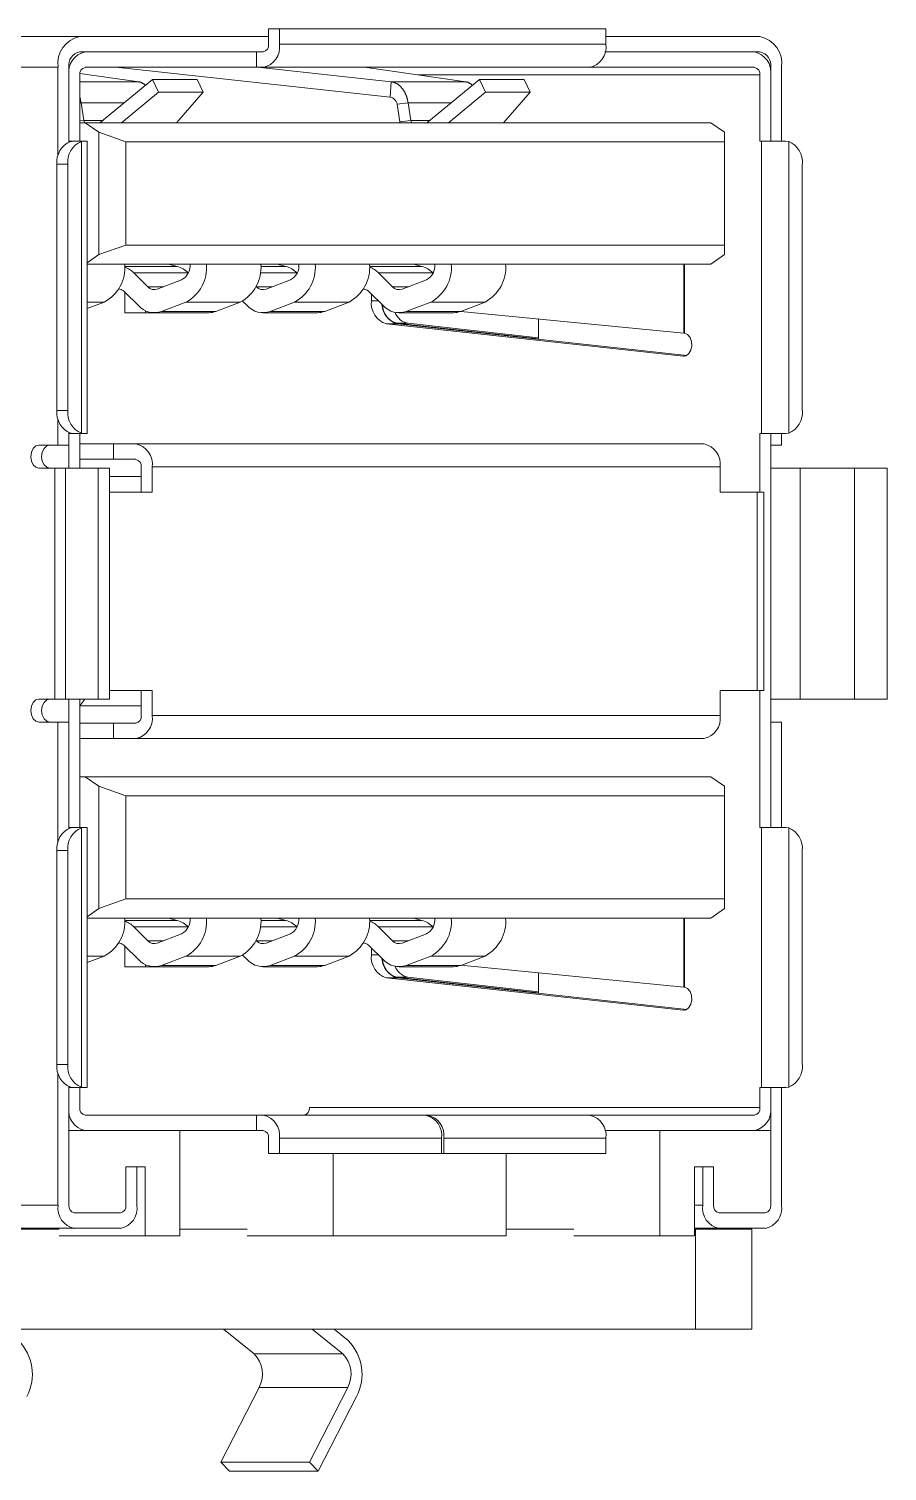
# Model space of a CAD drawing. Header units: millimetres. Extents: x -331 to 5585, y -2655 to 1513.
# Drawn here: x 2755.26 to 2766.41, y 1099.88 to 1118.63 of the extents above; entities that cross this region are included whole.
import ezdxf

# ---------------------------------------------------------------- set-up
doc = ezdxf.new("R2010")
doc.units = ezdxf.units.MM

msp = doc.modelspace()

# ---------------------------------------------------------------- linework, layer by layer
at = {"color": 7, "linetype": 'Continuous', "lineweight": 15}
for p, q in [((2758.372, 1118.63), (2758.372, 1118.43)), ((2758.372, 1118.63), (2758.513, 1118.63)), ((2758.513, 1118.63), (2762.756, 1118.63)), ((2758.513, 1118.63), (2758.513, 1118.43)), ((2762.756, 1118.43), (2762.756, 1118.63)), ((2752.312, 1118.53), (2755.918, 1118.53)), ((2758.372, 1118.53), (2755.918, 1118.53)), ((2762.756, 1118.43), (2758.513, 1118.43)), ((2764.757, 1118.53), (2762.756, 1118.53)), ((2755.918, 1118.33), (2758.216, 1118.33)), ((2758.216, 1118.33), (2755.989, 1118.33)), ((2758.216, 1118.13), (2758.216, 1118.33)), ((2758.301, 1118.33), (2758.216, 1118.33)), ((2762.744, 1118.33), (2764.757, 1118.33)), ((2764.686, 1118.33), (2762.744, 1118.33)), ((2755.635, 1118.13), (2755.635, 1116.978)), ((2755.777, 1117.159), (2755.777, 1118.13)), ((2755.92, 1118.051), (2756.685, 1117.941)), ((2755.989, 1118.13), (2758.216, 1118.13)), ((2756.388, 1118.13), (2756.38, 1118.13)), ((2759.952, 1117.742), (2756.388, 1118.13)), ((2756.388, 1118.13), (2756.388, 1118.13)), ((2758.216, 1118.13), (2758.301, 1118.13)), ((2759.964, 1117.941), (2758.229, 1118.13)), ((2762.544, 1118.13), (2758.301, 1118.13)), ((2759.619, 1118.13), (2760.934, 1117.941)), ((2762.544, 1118.13), (2764.686, 1118.13)), ((2764.899, 1118.13), (2764.899, 1117.17)), ((2765.04, 1118.13), (2765.04, 1117.17)), ((2755.777, 1118.03), (2755.777, 1117.17)), ((2755.918, 1118.03), (2755.918, 1117.17)), ((2756.864, 1117.972), (2756.178, 1117.41)), ((2756.864, 1117.972), (2756.943, 1117.806)), ((2757.444, 1117.972), (2756.864, 1117.972)), ((2757.523, 1117.806), (2757.444, 1117.972)), ((2759.964, 1117.941), (2759.952, 1117.742)), ((2760.934, 1117.941), (2759.964, 1117.941)), ((2761.114, 1117.972), (2760.428, 1117.41)), ((2761.114, 1117.972), (2761.193, 1117.806)), ((2761.694, 1117.972), (2761.114, 1117.972)), ((2761.773, 1117.806), (2761.694, 1117.972)), ((2764.757, 1117.17), (2764.757, 1118.03)), ((2764.899, 1117.17), (2764.899, 1118.03)), ((2755.935, 1117.668), (2755.918, 1117.666)), ((2755.971, 1117.439), (2755.935, 1117.668)), ((2756.943, 1117.806), (2756.46, 1117.41)), ((2757.523, 1117.806), (2756.943, 1117.806)), ((2757.177, 1117.41), (2757.523, 1117.806)), ((2760.185, 1117.668), (2760.044, 1117.65)), ((2760.221, 1117.439), (2760.185, 1117.668)), ((2761.193, 1117.806), (2760.709, 1117.41)), ((2761.773, 1117.806), (2761.193, 1117.806)), ((2761.427, 1117.41), (2761.773, 1117.806)), ((2760.08, 1117.422), (2760.044, 1117.65)), ((2755.971, 1117.439), (2755.918, 1117.433)), ((2755.918, 1117.41), (2755.989, 1117.41)), ((2755.989, 1117.41), (2756.166, 1117.285)), ((2764.121, 1117.41), (2755.989, 1117.41)), ((2760.221, 1117.439), (2760.08, 1117.422)), ((2760.08, 1117.422), (2760.083, 1117.41)), ((2764.298, 1117.285), (2764.121, 1117.41)), ((2755.777, 1117.17), (2755.798, 1117.17)), ((2755.798, 1117.17), (2755.971, 1117.17)), ((2755.94, 1117.166), (2755.971, 1117.17)), ((2755.94, 1117.166), (2755.94, 1113.374)), ((2756.013, 1117.17), (2755.971, 1117.17)), ((2756.013, 1113.37), (2756.013, 1117.17)), ((2756.519, 1117.16), (2756.166, 1117.285)), ((2756.166, 1117.285), (2756.166, 1115.695)), ((2756.519, 1117.16), (2764.298, 1117.16)), ((2756.519, 1117.16), (2756.519, 1115.82)), ((2764.298, 1117.16), (2764.298, 1117.285)), ((2764.298, 1117.16), (2764.298, 1115.82)), ((2764.757, 1117.17), (2764.778, 1117.17)), ((2764.778, 1113.37), (2764.778, 1117.17)), ((2765.093, 1117.17), (2764.778, 1117.17)), ((2765.093, 1117.17), (2765.132, 1117.166)), ((2765.132, 1113.374), (2765.132, 1117.166)), ((2755.763, 1116.87), (2755.621, 1116.87)), ((2755.621, 1116.87), (2755.621, 1113.67)), ((2755.763, 1116.87), (2755.763, 1113.67)), ((2765.309, 1113.67), (2765.309, 1116.87)), ((2756.519, 1115.82), (2756.166, 1115.695)), ((2764.298, 1115.82), (2756.519, 1115.82)), ((2764.298, 1115.82), (2764.298, 1115.695)), ((2756.166, 1115.695), (2756.013, 1115.587)), ((2764.121, 1115.57), (2764.298, 1115.695)), ((2756.013, 1115.57), (2764.121, 1115.57)), ((2756.62, 1115.458), (2756.802, 1115.278)), ((2756.62, 1115.458), (2757.327, 1115.458)), ((2757.183, 1115.542), (2757.072, 1115.57)), ((2757.329, 1115.456), (2757.327, 1115.458)), ((2758.597, 1115.542), (2758.486, 1115.57)), ((2758.747, 1115.465), (2758.73, 1115.469)), ((2758.743, 1115.456), (2758.742, 1115.458)), ((2759.802, 1115.458), (2759.984, 1115.278)), ((2759.802, 1115.458), (2760.509, 1115.458)), ((2760.365, 1115.542), (2760.254, 1115.57)), ((2760.511, 1115.456), (2760.509, 1115.458)), ((2756.439, 1115.247), (2756.424, 1115.251)), ((2756.926, 1115.247), (2757.242, 1115.367)), ((2758.21, 1115.284), (2758.216, 1115.278)), ((2758.34, 1115.247), (2758.656, 1115.367)), ((2759.621, 1115.247), (2759.606, 1115.251)), ((2760.107, 1115.247), (2760.424, 1115.367)), ((2756.236, 1115.077), (2756.013, 1114.993)), ((2756.68, 1115.032), (2756.499, 1115.212)), ((2756.505, 1115.205), (2756.505, 1114.94)), ((2757.297, 1115.077), (2756.98, 1114.957)), ((2757.297, 1115.077), (2758.004, 1115.077)), ((2757.688, 1114.957), (2758.004, 1115.077)), ((2758.094, 1115.032), (2758.035, 1115.091)), ((2758.711, 1115.077), (2758.395, 1114.957)), ((2758.711, 1115.077), (2759.418, 1115.077)), ((2759.102, 1114.957), (2759.418, 1115.077)), ((2759.862, 1115.032), (2759.681, 1115.212)), ((2759.708, 1115.094), (2759.708, 1115.184)), ((2760.479, 1115.077), (2760.162, 1114.957)), ((2760.479, 1115.077), (2761.186, 1115.077)), ((2760.87, 1114.957), (2761.186, 1115.077)), ((2756.505, 1114.94), (2757.41, 1114.94)), ((2756.774, 1114.94), (2756.774, 1114.966)), ((2756.887, 1114.94), (2757.594, 1114.94)), ((2757.688, 1114.957), (2756.98, 1114.957)), ((2758.301, 1114.94), (2759.008, 1114.94)), ((2759.102, 1114.957), (2758.395, 1114.957)), ((2760.069, 1114.94), (2760.776, 1114.94)), ((2760.87, 1114.957), (2760.162, 1114.957)), ((2760.873, 1114.958), (2763.771, 1114.675)), ((2761.879, 1114.86), (2761.879, 1114.599)), ((2763.759, 1114.375), (2759.904, 1114.795)), ((2760.046, 1114.795), (2759.904, 1114.795)), ((2761.879, 1114.599), (2760.038, 1114.804)), ((2760.038, 1114.804), (2760.18, 1114.804)), ((2763.807, 1114.385), (2760.046, 1114.795)), ((2760.18, 1114.804), (2761.879, 1114.615)), ((2763.778, 1114.674), (2763.771, 1114.675)), ((2755.621, 1113.67), (2755.763, 1113.67)), ((2755.635, 1113.562), (2755.635, 1113.219)), ((2755.777, 1113.219), (2755.777, 1113.381)), ((2755.777, 1113.37), (2755.777, 1112.92)), ((2755.798, 1113.37), (2755.777, 1113.37)), ((2755.971, 1113.37), (2755.798, 1113.37)), ((2755.918, 1113.37), (2755.918, 1112.92)), ((2755.94, 1113.374), (2755.971, 1113.37)), ((2756.013, 1113.37), (2755.971, 1113.37)), ((2764.757, 1112.61), (2764.757, 1113.37)), ((2764.757, 1113.37), (2764.778, 1113.37)), ((2765.093, 1113.37), (2764.778, 1113.37)), ((2764.899, 1113.37), (2764.899, 1113.219)), ((2764.899, 1108.25), (2764.899, 1113.37)), ((2765.04, 1113.37), (2765.04, 1113.219)), ((2765.093, 1113.37), (2765.132, 1113.374)), ((2755.635, 1113.219), (2755.388, 1113.219)), ((2755.635, 1113.219), (2755.777, 1113.219)), ((2756.356, 1113.235), (2755.918, 1113.235)), ((2756.356, 1113.235), (2756.356, 1113.035)), ((2756.647, 1113.235), (2756.356, 1113.235)), ((2764.029, 1113.235), (2756.647, 1113.235)), ((2765.04, 1113.219), (2764.899, 1113.219)), ((2756.356, 1113.035), (2755.918, 1113.035)), ((2756.647, 1113.035), (2756.356, 1113.035)), ((2755.593, 1112.92), (2755.388, 1112.92)), ((2755.735, 1112.92), (2755.593, 1112.92)), ((2755.593, 1112.92), (2755.593, 1109.919)), ((2755.735, 1112.92), (2755.735, 1109.919)), ((2756.159, 1112.92), (2755.735, 1112.92)), ((2756.159, 1112.92), (2756.159, 1109.919)), ((2756.159, 1112.92), (2756.305, 1112.92)), ((2756.305, 1109.919), (2756.305, 1112.92)), ((2756.717, 1112.81), (2756.305, 1112.81)), ((2756.717, 1112.61), (2756.717, 1112.935)), ((2756.859, 1112.61), (2756.859, 1112.935)), ((2756.859, 1112.935), (2764.241, 1112.935)), ((2764.241, 1112.935), (2764.241, 1112.61)), ((2764.899, 1112.92), (2765.28, 1112.92)), ((2765.28, 1112.92), (2765.28, 1109.919)), ((2765.988, 1112.92), (2765.28, 1112.92)), ((2765.988, 1109.919), (2765.988, 1112.92)), ((2766.412, 1112.92), (2765.988, 1112.92)), ((2766.412, 1112.92), (2766.412, 1109.919)), ((2756.859, 1112.61), (2756.305, 1112.61)), ((2764.241, 1112.61), (2764.722, 1112.61)), ((2764.722, 1112.61), (2764.722, 1110.03)), ((2764.722, 1112.61), (2764.81, 1112.61)), ((2764.81, 1110.03), (2764.81, 1112.61)), ((2756.305, 1110.03), (2756.859, 1110.03)), ((2756.717, 1109.705), (2756.717, 1110.03)), ((2756.859, 1109.705), (2756.859, 1110.03)), ((2764.722, 1110.03), (2764.241, 1110.03)), ((2764.241, 1110.03), (2764.241, 1109.705)), ((2764.81, 1110.03), (2764.722, 1110.03)), ((2764.757, 1108.25), (2764.757, 1110.03)), ((2755.388, 1109.919), (2755.593, 1109.919)), ((2755.593, 1109.919), (2755.735, 1109.919)), ((2756.159, 1109.919), (2755.735, 1109.919)), ((2755.777, 1109.919), (2755.777, 1108.25)), ((2755.982, 1109.919), (2755.918, 1109.83)), ((2755.918, 1109.919), (2755.918, 1108.25)), ((2755.918, 1109.83), (2756.717, 1109.83)), ((2756.159, 1109.919), (2756.305, 1109.919)), ((2765.28, 1109.919), (2764.899, 1109.919)), ((2765.28, 1109.919), (2765.988, 1109.919)), ((2765.988, 1109.919), (2766.412, 1109.919)), ((2755.635, 1109.619), (2755.388, 1109.619)), ((2755.635, 1108.058), (2755.635, 1109.619)), ((2755.635, 1109.619), (2755.777, 1109.619)), ((2755.777, 1108.239), (2755.777, 1109.619)), ((2764.241, 1109.705), (2756.859, 1109.705)), ((2764.899, 1109.619), (2764.899, 1108.25)), ((2765.04, 1109.619), (2764.899, 1109.619)), ((2765.04, 1109.619), (2765.04, 1108.25)), ((2755.918, 1109.605), (2756.356, 1109.605)), ((2756.356, 1109.605), (2756.356, 1109.405)), ((2756.356, 1109.605), (2756.647, 1109.605)), ((2755.918, 1109.405), (2756.356, 1109.405)), ((2756.356, 1109.405), (2756.647, 1109.405)), ((2756.647, 1109.405), (2764.029, 1109.405)), ((2755.918, 1108.91), (2755.989, 1108.91)), ((2755.989, 1108.91), (2756.166, 1108.785)), ((2764.121, 1108.91), (2755.989, 1108.91)), ((2764.298, 1108.785), (2764.121, 1108.91)), ((2756.519, 1108.66), (2756.166, 1108.785)), ((2756.166, 1108.785), (2756.166, 1107.195)), ((2764.298, 1108.66), (2764.298, 1108.785)), ((2756.519, 1108.66), (2764.298, 1108.66)), ((2756.519, 1108.66), (2756.519, 1107.32)), ((2764.298, 1108.66), (2764.298, 1107.32)), ((2755.777, 1108.25), (2755.798, 1108.25)), ((2755.798, 1108.25), (2755.971, 1108.25)), ((2755.971, 1108.25), (2755.94, 1108.246)), ((2755.94, 1108.246), (2755.94, 1104.874)), ((2755.971, 1108.25), (2756.013, 1108.25)), ((2756.013, 1104.87), (2756.013, 1108.25)), ((2764.778, 1108.25), (2764.757, 1108.25)), ((2764.778, 1104.87), (2764.778, 1108.25)), ((2764.778, 1108.25), (2765.093, 1108.25)), ((2765.132, 1108.246), (2765.093, 1108.25)), ((2765.132, 1104.874), (2765.132, 1108.246)), ((2755.621, 1107.95), (2755.763, 1107.95)), ((2755.621, 1107.95), (2755.621, 1105.17)), ((2755.763, 1107.95), (2755.763, 1105.17)), ((2765.309, 1105.17), (2765.309, 1107.95)), ((2756.166, 1107.195), (2756.013, 1107.087)), ((2756.519, 1107.32), (2756.166, 1107.195)), ((2764.298, 1107.32), (2756.519, 1107.32)), ((2764.121, 1107.07), (2764.298, 1107.195)), ((2764.298, 1107.32), (2764.298, 1107.195)), ((2756.013, 1107.07), (2764.121, 1107.07)), ((2757.183, 1107.042), (2757.072, 1107.07)), ((2758.597, 1107.042), (2758.486, 1107.07)), ((2760.365, 1107.042), (2760.254, 1107.07)), ((2756.62, 1106.958), (2756.802, 1106.778)), ((2756.62, 1106.958), (2757.327, 1106.958)), ((2756.926, 1106.747), (2757.242, 1106.867)), ((2757.329, 1106.956), (2757.327, 1106.958)), ((2758.34, 1106.747), (2758.656, 1106.867)), ((2758.747, 1106.965), (2758.73, 1106.969)), ((2758.743, 1106.956), (2758.742, 1106.958)), ((2759.802, 1106.958), (2759.984, 1106.778)), ((2759.802, 1106.958), (2760.509, 1106.958)), ((2760.107, 1106.747), (2760.424, 1106.867)), ((2760.511, 1106.956), (2760.509, 1106.958)), ((2756.439, 1106.747), (2756.424, 1106.75)), ((2756.68, 1106.532), (2756.499, 1106.712)), ((2756.505, 1106.705), (2756.505, 1106.44)), ((2758.21, 1106.784), (2758.216, 1106.778)), ((2759.621, 1106.747), (2759.606, 1106.75)), ((2759.862, 1106.532), (2759.681, 1106.712)), ((2759.708, 1106.594), (2759.708, 1106.684)), ((2756.013, 1106.493), (2756.236, 1106.577)), ((2756.505, 1106.44), (2757.41, 1106.44)), ((2756.774, 1106.44), (2756.774, 1106.466)), ((2756.887, 1106.44), (2757.594, 1106.44)), ((2757.297, 1106.577), (2756.98, 1106.457)), ((2757.688, 1106.457), (2756.98, 1106.457)), ((2757.297, 1106.577), (2758.004, 1106.577)), ((2757.688, 1106.457), (2758.004, 1106.577)), ((2758.094, 1106.532), (2758.035, 1106.591)), ((2758.301, 1106.44), (2759.008, 1106.44)), ((2758.711, 1106.577), (2758.395, 1106.457)), ((2759.102, 1106.457), (2758.395, 1106.457)), ((2758.711, 1106.577), (2759.418, 1106.577)), ((2759.102, 1106.457), (2759.418, 1106.577)), ((2760.069, 1106.44), (2760.776, 1106.44)), ((2760.479, 1106.577), (2760.162, 1106.457)), ((2760.87, 1106.457), (2760.162, 1106.457)), ((2760.479, 1106.577), (2761.186, 1106.577)), ((2760.87, 1106.457), (2761.186, 1106.577)), ((2760.873, 1106.458), (2763.771, 1106.175)), ((2763.759, 1105.875), (2759.904, 1106.295)), ((2760.046, 1106.295), (2759.904, 1106.295)), ((2761.879, 1106.099), (2760.038, 1106.304)), ((2760.038, 1106.304), (2760.18, 1106.304)), ((2763.807, 1105.885), (2760.046, 1106.295)), ((2760.18, 1106.304), (2761.879, 1106.115)), ((2761.879, 1106.36), (2761.879, 1106.099)), ((2763.778, 1106.174), (2763.771, 1106.175)), ((2755.621, 1105.17), (2755.763, 1105.17)), ((2755.635, 1103.34), (2755.635, 1105.062)), ((2755.777, 1103.34), (2755.777, 1104.881)), ((2755.777, 1104.87), (2755.777, 1104.61)), ((2755.798, 1104.87), (2755.777, 1104.87)), ((2755.971, 1104.87), (2755.798, 1104.87)), ((2755.918, 1104.61), (2755.918, 1104.87)), ((2755.94, 1104.874), (2755.971, 1104.87)), ((2756.013, 1104.87), (2755.971, 1104.87)), ((2764.757, 1104.87), (2764.757, 1104.61)), ((2764.757, 1104.87), (2764.778, 1104.87)), ((2765.093, 1104.87), (2764.778, 1104.87)), ((2764.899, 1104.87), (2764.899, 1103.34)), ((2764.899, 1104.61), (2764.899, 1104.87)), ((2765.04, 1104.87), (2765.04, 1103.34)), ((2765.093, 1104.87), (2765.132, 1104.874)), ((2758.902, 1104.61), (2764.757, 1104.61)), ((2755.989, 1104.51), (2758.216, 1104.51)), ((2758.216, 1104.51), (2758.216, 1104.31)), ((2758.216, 1104.51), (2758.301, 1104.51)), ((2758.301, 1104.51), (2760.408, 1104.51)), ((2760.408, 1104.51), (2760.437, 1104.51)), ((2760.437, 1104.51), (2762.544, 1104.51)), ((2762.544, 1104.51), (2764.686, 1104.51)), ((2755.777, 1104.31), (2755.777, 1103.34)), ((2755.777, 1104.31), (2757.219, 1104.31)), ((2755.989, 1104.31), (2758.216, 1104.31)), ((2757.219, 1102.94), (2757.219, 1104.31)), ((2758.216, 1104.31), (2758.301, 1104.31)), ((2758.372, 1104.21), (2758.372, 1104.01)), ((2758.513, 1104.21), (2758.513, 1104.01)), ((2758.513, 1104.21), (2760.621, 1104.21)), ((2760.621, 1104.01), (2760.621, 1104.21)), ((2760.649, 1104.21), (2760.649, 1104.01)), ((2760.649, 1104.21), (2762.756, 1104.21)), ((2762.744, 1104.31), (2764.686, 1104.31)), ((2762.756, 1104.01), (2762.756, 1104.21)), ((2763.456, 1104.31), (2763.456, 1102.94)), ((2763.456, 1104.31), (2764.899, 1104.31)), ((2764.899, 1103.34), (2764.899, 1104.31)), ((2758.513, 1104.01), (2758.372, 1104.01)), ((2758.513, 1104.01), (2760.621, 1104.01)), ((2759.213, 1104.01), (2759.213, 1102.94)), ((2760.649, 1104.01), (2760.621, 1104.01)), ((2760.649, 1104.01), (2762.756, 1104.01)), ((2761.462, 1102.94), (2761.462, 1104.01)), ((2756.519, 1103.84), (2756.767, 1103.84)), ((2756.519, 1103.84), (2756.519, 1103.34)), ((2756.519, 1103.84), (2756.661, 1103.84)), ((2756.661, 1103.84), (2756.661, 1103.34)), ((2756.767, 1102.94), (2756.767, 1103.84)), ((2763.909, 1103.84), (2764.156, 1103.84)), ((2763.909, 1103.84), (2763.909, 1102.94)), ((2764.015, 1103.34), (2764.015, 1103.84)), ((2764.015, 1103.84), (2764.156, 1103.84)), ((2764.156, 1103.34), (2764.156, 1103.84)), ((2753.253, 1103.34), (2755.635, 1103.34)), ((2755.848, 1103.24), (2756.449, 1103.24)), ((2764.227, 1103.24), (2764.828, 1103.24)), ((2755.65, 1103.03), (2751.464, 1103.03)), ((2753.465, 1103.04), (2755.848, 1103.04)), ((2756.767, 1102.94), (2755.65, 1102.94)), ((2756.449, 1103.04), (2755.848, 1103.04)), ((2756.767, 1102.94), (2757.219, 1102.94)), ((2758.096, 1103.03), (2757.219, 1103.03)), ((2759.213, 1102.94), (2758.096, 1102.94)), ((2761.462, 1102.94), (2759.213, 1102.94)), ((2762.339, 1103.03), (2761.462, 1103.03)), ((2763.456, 1102.94), (2762.339, 1102.94)), ((2763.456, 1102.94), (2763.909, 1102.94)), ((2764.227, 1103.04), (2763.909, 1103.04)), ((2763.923, 1103.03), (2763.909, 1103.03)), ((2763.923, 1103.03), (2763.923, 1101.73)), ((2764.655, 1103.03), (2763.923, 1103.03)), ((2764.227, 1103.04), (2764.828, 1103.04)), ((2764.655, 1101.73), (2764.655, 1103.03)), ((2727.86, 1101.73), (2763.923, 1101.73)), ((2758.184, 1101.407), (2757.788, 1101.73)), ((2758.94, 1101.73), (2759.336, 1101.407)), ((2759.407, 1101.58), (2759.223, 1101.73)), ((2763.923, 1101.73), (2764.655, 1101.73)), ((2758.184, 1101.407), (2759.336, 1101.407)), ((2757.751, 1100.001), (2758.249, 1100.97)), ((2758.249, 1100.97), (2759.402, 1100.97)), ((2759.402, 1100.97), (2758.904, 1100.001)), ((2759.018, 1099.883), (2759.516, 1100.853)), ((2757.751, 1100.001), (2757.865, 1099.883)), ((2758.904, 1100.001), (2757.751, 1100.001)), ((2759.018, 1099.883), (2757.865, 1099.883)), ((2759.018, 1099.883), (2758.904, 1100.001))]:
    msp.add_line(p, q, dxfattribs=at)
at = {"color": 8, "linetype": 'Continuous', "lineweight": 15}
for p, q in [((2755.635, 1118.13), (2752.595, 1118.13)), ((2764.886, 1118.13), (2764.899, 1118.13)), ((2756.685, 1117.941), (2755.918, 1117.941)), ((2764.757, 1118.03), (2760.316, 1118.03)), ((2755.935, 1117.668), (2756.493, 1117.668)), ((2760.185, 1117.668), (2760.743, 1117.668)), ((2756.214, 1117.439), (2755.971, 1117.439)), ((2760.464, 1117.439), (2760.221, 1117.439)), ((2755.798, 1117.17), (2755.798, 1117.166)), ((2757.183, 1115.542), (2756.503, 1115.542)), ((2758.263, 1115.458), (2758.742, 1115.458)), ((2758.597, 1115.542), (2758.271, 1115.542)), ((2760.365, 1115.542), (2759.685, 1115.542)), ((2763.771, 1114.675), (2763.771, 1115.57)), ((2763.78, 1115.57), (2763.78, 1114.673)), ((2756.802, 1115.278), (2757.007, 1115.278)), ((2758.216, 1115.278), (2758.421, 1115.278)), ((2760.189, 1115.278), (2759.984, 1115.278)), ((2756.013, 1115.077), (2756.236, 1115.077)), ((2759.8, 1115.094), (2759.708, 1115.094)), ((2763.775, 1114.375), (2763.759, 1114.375)), ((2755.798, 1113.374), (2755.798, 1113.37)), ((2755.798, 1108.25), (2755.798, 1108.246)), ((2757.183, 1107.042), (2756.503, 1107.042)), ((2758.597, 1107.042), (2758.271, 1107.042)), ((2760.365, 1107.042), (2759.685, 1107.042)), ((2763.771, 1106.175), (2763.771, 1107.07)), ((2763.78, 1107.07), (2763.78, 1106.173)), ((2758.263, 1106.958), (2758.742, 1106.958)), ((2757.007, 1106.778), (2756.802, 1106.778)), ((2758.421, 1106.778), (2758.216, 1106.778)), ((2760.189, 1106.778), (2759.984, 1106.778)), ((2756.013, 1106.577), (2756.236, 1106.577)), ((2759.8, 1106.594), (2759.708, 1106.594)), ((2763.775, 1105.875), (2763.759, 1105.875)), ((2755.798, 1104.874), (2755.798, 1104.87)), ((2764.015, 1103.34), (2763.909, 1103.34))]:
    msp.add_line(p, q, dxfattribs=at)
at = {"color": 7, "linetype": 'Continuous', "lineweight": 15, "flags": 128}
for points in [[(2763.78, 1114.673), (2763.819, 1114.655), (2763.85, 1114.618), (2763.869, 1114.567), (2763.873, 1114.51), (2763.861, 1114.454), (2763.835, 1114.409), (2763.8, 1114.381), (2763.759, 1114.375)], [(2755.388, 1112.92), (2755.347, 1112.931), (2755.313, 1112.963), (2755.29, 1113.012), (2755.282, 1113.069), (2755.29, 1113.127), (2755.313, 1113.176), (2755.347, 1113.208), (2755.388, 1113.219)], [(2755.529, 1112.92), (2755.489, 1112.931), (2755.454, 1112.963), (2755.431, 1113.012), (2755.423, 1113.069), (2755.431, 1113.127), (2755.454, 1113.176), (2755.489, 1113.208), (2755.529, 1113.219)], [(2755.388, 1109.619), (2755.347, 1109.631), (2755.313, 1109.663), (2755.29, 1109.712), (2755.282, 1109.77), (2755.29, 1109.827), (2755.313, 1109.876), (2755.347, 1109.908), (2755.388, 1109.919)], [(2755.529, 1109.619), (2755.489, 1109.631), (2755.454, 1109.663), (2755.431, 1109.712), (2755.423, 1109.77), (2755.431, 1109.827), (2755.454, 1109.876), (2755.489, 1109.908), (2755.529, 1109.919)], [(2763.78, 1106.173), (2763.819, 1106.155), (2763.85, 1106.118), (2763.869, 1106.067), (2763.873, 1106.01), (2763.861, 1105.954), (2763.835, 1105.909), (2763.8, 1105.881), (2763.759, 1105.875)]]:
    msp.add_lwpolyline(points, dxfattribs=at)
at = {"color": 7, "linetype": 'Continuous', "lineweight": 15}
for centre, radius, start, end in [((2755.989, 1118.18), 0.357, 101.4044, 188.0575), ((2758.284, 1118.417), 0.0893, 281.4121, 8.0603), ((2758.248, 1118.392), 0.268, 281.4269, 8.0531), ((2762.491, 1118.392), 0.268, 281.4386, 8.0413), ((2764.687, 1118.18), 0.357, 351.9425, 78.5956), ((2756.042, 1118.067), 0.268, 101.4269, 188.0531), ((2755.954, 1118.155), 0.179, 101.4457, 188.038), ((2764.633, 1118.067), 0.268, 351.9587, 78.5614), ((2764.722, 1118.155), 0.179, 351.9682, 78.5481), ((2756.007, 1118.042), 0.0893, 101.4318, 188.0406), ((2764.669, 1118.042), 0.0893, 351.9823, 78.5454), ((2755.908, 1116.899), 0.289, 112.4768, 185.8149), ((2756.05, 1116.899), 0.289, 112.4833, 185.7999), ((2765.022, 1116.899), 0.289, 354.2001, 67.5167), ((2755.994, 1115.528), 0.511, 298.295, 4.7316), ((2756.387, 1115.227), 0.328, 44.676, 69.3365), ((2757.102, 1115.238), 0.315, 44.2908, 75.0433), ((2757.142, 1115.553), 0.211, 298.277, 4.7396), ((2757.055, 1115.528), 0.512, 298.3004, 4.7263), ((2757.762, 1115.528), 0.512, 298.2993, 4.7327), ((2758.516, 1115.238), 0.315, 44.2834, 75.0404), ((2758.557, 1115.553), 0.211, 298.277, 4.7396), ((2758.469, 1115.528), 0.511, 298.295, 4.7316), ((2759.176, 1115.528), 0.511, 298.2963, 4.7357), ((2759.569, 1115.227), 0.329, 44.7006, 69.3253), ((2760.284, 1115.238), 0.315, 44.2769, 75.0469), ((2760.325, 1115.552), 0.21, 298.2489, 4.7676), ((2760.237, 1115.528), 0.512, 298.2993, 4.7327), ((2760.944, 1115.528), 0.511, 298.295, 4.7316), ((2756.406, 1115.122), 0.129, 44.1578, 75.0722), ((2756.887, 1115.355), 0.115, 222.3095, 289.644), ((2758.301, 1115.355), 0.115, 222.3095, 289.644), ((2759.588, 1115.122), 0.129, 44.1646, 75.0904), ((2760.069, 1115.355), 0.115, 222.2933, 289.6537), ((2759.984, 1115.06), 0.277, 173.0306, 253.3775), ((2760.11, 1115.058), 0.264, 182.3062, 254.1667), ((2756.886, 1115.22), 0.279, 222.3057, 289.6861), ((2757.594, 1115.201), 0.261, 270.0962, 291.0282), ((2758.301, 1115.22), 0.279, 222.3057, 289.6861), ((2759.008, 1115.201), 0.261, 270.0962, 291.0282), ((2760.118, 1115.049), 0.265, 181.7564, 254.2282), ((2760.068, 1115.22), 0.279, 222.3093, 289.6851), ((2760.223, 1115.02), 0.22, 199.9354, 258.5841), ((2760.776, 1115.201), 0.261, 270.0962, 291.0282), ((2755.908, 1113.641), 0.289, 174.1851, 247.5232), ((2756.05, 1113.641), 0.289, 174.2001, 247.5167), ((2765.022, 1113.641), 0.289, 292.4833, 5.7999), ((2756.594, 1112.972), 0.268, 351.9587, 78.5614), ((2763.976, 1112.972), 0.268, 351.9587, 78.5614), ((2756.629, 1112.947), 0.0893, 351.9823, 78.5454), ((2756.629, 1109.692), 0.0893, 281.4546, 8.0177), ((2756.594, 1109.667), 0.268, 281.4386, 8.0413), ((2763.976, 1109.667), 0.268, 281.4386, 8.0413), ((2755.908, 1107.979), 0.288, 112.4409, 185.8305), ((2756.05, 1107.979), 0.288, 112.4474, 185.8154), ((2765.022, 1107.979), 0.288, 354.1846, 67.5526), ((2755.994, 1107.028), 0.511, 298.295, 4.7316), ((2756.385, 1106.725), 0.331, 44.7567, 69.0733), ((2757.102, 1106.738), 0.315, 44.2908, 75.0433), ((2757.142, 1107.053), 0.211, 298.3466, 4.6981), ((2757.055, 1107.028), 0.512, 298.3004, 4.7263), ((2757.762, 1107.028), 0.512, 298.2993, 4.7327), ((2758.516, 1106.738), 0.315, 44.2834, 75.0404), ((2758.556, 1107.053), 0.211, 298.3466, 4.6981), ((2758.469, 1107.028), 0.511, 298.295, 4.7316), ((2759.176, 1107.028), 0.511, 298.2963, 4.7357), ((2759.567, 1106.724), 0.331, 44.781, 69.0624), ((2760.284, 1106.738), 0.315, 44.2769, 75.0469), ((2760.324, 1107.053), 0.211, 298.3186, 4.7262), ((2760.237, 1107.028), 0.512, 298.2993, 4.7327), ((2760.944, 1107.028), 0.511, 298.295, 4.7316), ((2756.405, 1106.621), 0.13, 44.2996, 74.9304), ((2756.887, 1106.855), 0.115, 222.3787, 289.6788), ((2758.301, 1106.855), 0.115, 222.3787, 289.6788), ((2759.587, 1106.621), 0.13, 44.3062, 74.9488), ((2760.069, 1106.855), 0.115, 222.3625, 289.6886), ((2756.886, 1106.72), 0.279, 222.3057, 289.6861), ((2757.594, 1106.701), 0.261, 270.0962, 291.0282), ((2758.301, 1106.72), 0.279, 222.3057, 289.6861), ((2759.008, 1106.701), 0.261, 270.0962, 291.0282), ((2759.984, 1106.56), 0.277, 173.0498, 253.3792), ((2760.11, 1106.558), 0.264, 182.3062, 254.1667), ((2760.118, 1106.549), 0.265, 181.7564, 254.2282), ((2760.068, 1106.72), 0.279, 222.3093, 289.6851), ((2760.226, 1106.524), 0.224, 200.4924, 258.0374), ((2760.776, 1106.701), 0.261, 270.0962, 291.0282), ((2755.908, 1105.141), 0.289, 174.1851, 247.5232), ((2756.05, 1105.141), 0.289, 174.2001, 247.5167), ((2765.022, 1105.141), 0.289, 292.4833, 5.7999), ((2756.042, 1104.572), 0.268, 171.9611, 258.5589), ((2756.007, 1104.597), 0.0893, 171.9594, 258.5682), ((2758.814, 1104.597), 0.0893, 281.4546, 8.0177), ((2764.669, 1104.597), 0.0893, 281.4546, 8.0177), ((2764.633, 1104.572), 0.268, 281.4528, 8.0271), ((2758.248, 1104.248), 0.268, 351.9317, 78.6099), ((2760.356, 1104.247), 0.268, 351.9463, 78.5952), ((2760.384, 1104.247), 0.268, 351.9434, 78.5981), ((2762.491, 1104.247), 0.268, 351.9434, 78.5981), ((2758.284, 1104.223), 0.0891, 351.8939, 78.6982), ((2755.901, 1103.302), 0.268, 171.9434, 258.5981), ((2755.865, 1103.327), 0.089, 171.8533, 258.716), ((2756.431, 1103.327), 0.089, 281.284, 8.1467), ((2756.396, 1103.302), 0.268, 281.4019, 8.0566), ((2764.28, 1103.302), 0.268, 171.9434, 258.5981), ((2764.244, 1103.327), 0.0891, 171.8939, 258.6982), ((2764.81, 1103.327), 0.089, 281.2964, 8.1343), ((2764.775, 1103.302), 0.268, 281.4019, 8.0566), ((2754.68, 1101.142), 0.622, 332.3169, 44.7778), ((2758.965, 1101.142), 0.622, 332.3169, 44.7778), ((2757.919, 1101.144), 0.373, 332.3182, 44.7785), ((2759.071, 1101.144), 0.373, 332.307, 44.7898)]:
    msp.add_arc(centre, radius, start, end, dxfattribs=at)
for points, knots in [([(2756.771, 1117.895), (2756.769, 1117.897), (2756.765, 1117.902), (2756.758, 1117.908), (2756.75, 1117.914), (2756.743, 1117.919), (2756.735, 1117.924), (2756.727, 1117.928), (2756.719, 1117.932), (2756.711, 1117.935), (2756.703, 1117.938), (2756.694, 1117.94), (2756.688, 1117.941), (2756.685, 1117.941)], [0, 0, 0, 0, 0.077818, 0.168565, 0.259072, 0.349255, 0.439853, 0.530026, 0.620625, 0.711121, 0.801547, 0.900605, 1, 1, 1, 1]), ([(2759.964, 1117.941), (2759.971, 1117.94), (2759.981, 1117.939), (2759.994, 1117.935), (2760.004, 1117.932), (2760.014, 1117.929), (2760.023, 1117.925), (2760.033, 1117.92), (2760.042, 1117.915), (2760.051, 1117.909), (2760.06, 1117.903), (2760.069, 1117.896), (2760.077, 1117.889), (2760.086, 1117.881), (2760.094, 1117.873), (2760.102, 1117.864), (2760.109, 1117.855), (2760.116, 1117.846), (2760.123, 1117.836), (2760.13, 1117.826), (2760.136, 1117.815), (2760.142, 1117.805), (2760.148, 1117.794), (2760.153, 1117.782), (2760.158, 1117.77), (2760.163, 1117.759), (2760.167, 1117.746), (2760.171, 1117.734), (2760.174, 1117.722), (2760.178, 1117.709), (2760.18, 1117.696), (2760.183, 1117.682), (2760.184, 1117.673), (2760.185, 1117.668)], [0, 0, 0, 0, 0.062158, 0.09327, 0.124337, 0.155329, 0.186412, 0.217531, 0.248459, 0.279665, 0.310673, 0.341796, 0.372765, 0.403745, 0.434974, 0.4659, 0.49706, 0.528005, 0.559067, 0.590124, 0.621226, 0.652379, 0.683381, 0.71455, 0.745659, 0.776481, 0.807635, 0.838608, 0.869721, 0.90076, 0.931785, 0.966, 1, 1, 1, 1]), ([(2761.021, 1117.895), (2761.019, 1117.897), (2761.014, 1117.902), (2761.008, 1117.908), (2761, 1117.914), (2760.993, 1117.919), (2760.985, 1117.924), (2760.977, 1117.928), (2760.969, 1117.932), (2760.961, 1117.935), (2760.952, 1117.938), (2760.944, 1117.94), (2760.937, 1117.941), (2760.934, 1117.941)], [0, 0, 0, 0, 0.07782, 0.16857, 0.258964, 0.349149, 0.439871, 0.529923, 0.620612, 0.711022, 0.801451, 0.900642, 1, 1, 1, 1]), ([(2755.918, 1117.743), (2755.919, 1117.74), (2755.922, 1117.733), (2755.925, 1117.722), (2755.928, 1117.709), (2755.931, 1117.696), (2755.933, 1117.682), (2755.934, 1117.673), (2755.935, 1117.668)], [0, 0, 0, 0, 0.122666, 0.291785, 0.460523, 0.629177, 0.815172, 1, 1, 1, 1]), ([(2760.044, 1117.65), (2760.04, 1117.662), (2760.032, 1117.685), (2760.01, 1117.714), (2759.983, 1117.735), (2759.962, 1117.74), (2759.952, 1117.742)], [0, 0, 0, 0, 0.251064, 0.501018, 0.751755, 1, 1, 1, 1]), ([(2755.983, 1117.41), (2755.982, 1117.411), (2755.977, 1117.42), (2755.974, 1117.431), (2755.971, 1117.439)], [0, 0, 0, 0, 0.148945, 1, 1, 1, 1]), ([(2760.233, 1117.41), (2760.232, 1117.411), (2760.226, 1117.42), (2760.224, 1117.431), (2760.221, 1117.439)], [0, 0, 0, 0, 0.148547, 1, 1, 1, 1]), ([(2755.798, 1117.17), (2755.802, 1117.17), (2755.809, 1117.17), (2755.813, 1117.17), (2755.812, 1117.169), (2755.807, 1117.168), (2755.801, 1117.166), (2755.798, 1117.166)], [0, 0, 0, 0, 0.214112, 0.428097, 0.641934, 0.854565, 1, 1, 1, 1]), ([(2763.78, 1114.673), (2763.779, 1114.673), (2763.779, 1114.673), (2763.778, 1114.674), (2763.778, 1114.674), (2763.778, 1114.674)], [0, 0, 0, 0, 0.501946, 0.754393, 1, 1, 1, 1]), ([(2755.798, 1113.374), (2755.802, 1113.373), (2755.809, 1113.372), (2755.813, 1113.37), (2755.812, 1113.37), (2755.807, 1113.37), (2755.801, 1113.37), (2755.798, 1113.37)], [0, 0, 0, 0, 0.213873, 0.427827, 0.640113, 0.853214, 1, 1, 1, 1]), ([(2755.798, 1108.25), (2755.802, 1108.25), (2755.809, 1108.25), (2755.813, 1108.25), (2755.812, 1108.249), (2755.807, 1108.248), (2755.801, 1108.246), (2755.798, 1108.246)], [0, 0, 0, 0, 0.214088, 0.428028, 0.641836, 0.854585, 1, 1, 1, 1]), ([(2763.78, 1106.173), (2763.779, 1106.173), (2763.779, 1106.173), (2763.778, 1106.174), (2763.778, 1106.174), (2763.778, 1106.174)], [0, 0, 0, 0, 0.501946, 0.754393, 1, 1, 1, 1]), ([(2755.798, 1104.874), (2755.802, 1104.873), (2755.809, 1104.872), (2755.813, 1104.87), (2755.812, 1104.87), (2755.807, 1104.87), (2755.801, 1104.87), (2755.798, 1104.87)], [0, 0, 0, 0, 0.213873, 0.427827, 0.640113, 0.853214, 1, 1, 1, 1])]:
    msp.add_open_spline(points, degree=3, knots=knots, dxfattribs=at)

doc.saveas('drawing.dxf')
